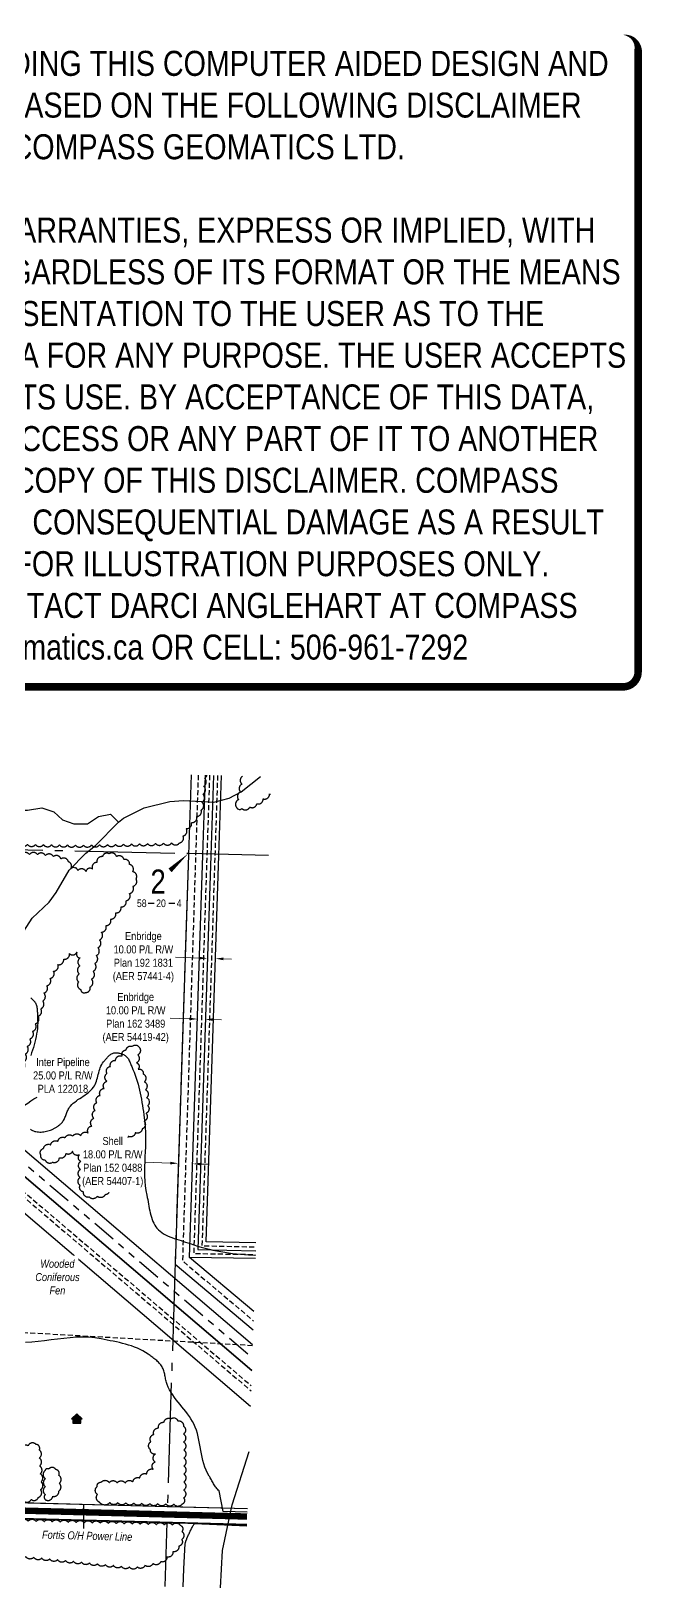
# Model space of a CAD drawing. Extents: x 376341 to 378315, y 5982587 to 5984532.
# Drawn here: x 377552 to 378315, y 5982587 to 5984532 of the extents above; entities that cross this region are included whole.
import ezdxf
from ezdxf.enums import TextEntityAlignment as Align

# ---------------------------------------------------------------- set-up
doc = ezdxf.new("R2010")
doc.units = 0
doc.header["$LTSCALE"] = 5
doc.header["$PDSIZE"] = 0.5
for name, pattern in [('0', [1, 1, 0]), ('BORDER2', [22.225, 6.35, -3.175, 6.35, -3.175, 0, -3.175]), ('foc-DRILLPATH', [14.75, 6, -1.75, 1.75, -1.75, 1.75, -1.75]), ('foc-QUARTERLINE', [33, 25, -3, 2, -3]), ('UG_PIPE', [1.875, 1.25, -0.625])]:
    doc.linetypes.add(name, pattern=pattern)
doc.layers.get('Defpoints').update_dxf_attribs({"color": 9})
for name, color, linetype in [('10', 1, 'Continuous'), ('9', 3, 'Continuous'), ('AS-PIPE-UG', 44, 'UG_PIPE'), ('AS-POWER', 104, 'foc-POWER'), ('AS-RESIDENCE', 14, 'Continuous'), ('AS-ROADS', 254, 'Continuous'), ('C-RW', 13, 'Continuous'), ('F-RW', 190, 'Continuous'), ('L-QSEC', 8, 'foc-QUARTERLINE'), ('L-SEC', 7, 'Continuous'), ('L-SECLBL', 7, 'Continuous'), ('P-PDRILLPATH', 12, 'foc-DRILLPATH'), ('T-BUSH', 110, '0'), ('T-WATER', 160, 'Continuous'), ('WETLAND', 143, 'Continuous'), ('WETLAND-T', 146, 'Continuous')]:
    doc.layers.add(name, color=color, linetype=linetype)
doc.layers.add('AS-COUNTY', color=7, linetype='BORDER2', lineweight=60, true_color=0xcc33ff)
doc.layers.add('C-RW-T', color=13, linetype='Continuous', lineweight=9)
doc.layers.add('F-RW-T', color=190, linetype='Continuous', lineweight=9)
doc.layers.add('DISCLAIMER', color=7, linetype='Continuous', plot=False)
doc.styles.add('100L', font='ARIALN.TTF', dxfattribs={"height": 11})
doc.styles.add('80', font='ARIALN.TTF', dxfattribs={"height": 10})
doc.styles.add('80CG', font='ARIALN.TTF', dxfattribs={"height": 10})
doc.styles.add('80L', font='ARIALN.TTF', dxfattribs={"height": 10})
doc.styles.add('foc-LtypeFont', font='ARIALN.TTF', dxfattribs={"height": 7.35})
doc.styles.add('SIMPLEX', font='ARIALN.TTF')
doc.linetypes.add('foc-POWER', pattern='A,6,-1,["P",foc-LtypeFont,S=0.2,R=0,X=-0.625,Y=-0.75],-1.24,4', length=12.24)
doc.linetypes.add('foc-TOPO-flowdirection-NOLINE', pattern='A,0,[">",foc-LtypeFont,S=0.3,R=0,X=0,Y=-0.945],-20,[">",foc-LtypeFont,S=0.3,R=0,X=0,Y=-0.945],0', length=20)
doc.dimstyles.new('Compass 5 000', dxfattribs={"dimscale": 5, "dimtxt": 9, "dimasz": 2, "dimexe": 0.2, "dimexo": 0.0625, "dimgap": 0.5, "dimtad": 0, "dimtih": 1, "dimtoh": 1, "dimzin": 0, "dimdsep": 46, "dimtxsty": '80CG', "dimcen": 0.1, "dimse1": 1, "dimse2": 1, "dimclrd": 256, "dimclrt": 256, "dimaunit": 1, "dimadec": 4, "dimazin": 0, "dimtfac": 0.06, "dimtofl": 0, "dimtmove": 0, "dimatfit": 1, "dimfxl": 0.2, "dimtolj": 1, "dimtzin": 0, "dimlwd": -1, "dimarcsym": 0})

# ---------------------------------------------------------------- blocks, each defined once
blk = doc.blocks.new('L-SECLBL')
at = {"layer": '9', "color": 7}
for p, q in [((-5.1, -27.8), (-12.3, -27.8)), ((20.7, -27.8), (13.5, -27.8))]:
    blk.add_line(p, q, dxfattribs=at)
at = {"layer": '10', "color": 2, "style": 'SIMPLEX'}
blk.add_attdef('SEC', text='', height=30, dxfattribs=at).set_placement((0, 0), align=Align.MIDDLE)
at = {"layer": '10', "color": 5, "style": '80L'}
blk.add_attdef('TWP', text='', height=9.5, dxfattribs=at).set_placement((-14.4, -27.4), align=Align.MIDDLE_RIGHT)
blk.add_attdef('RGE', text='', height=9.5, dxfattribs=at).set_placement((3.6, -27.4), align=Align.MIDDLE_CENTER)
blk.add_attdef('MER', text='', height=9.5, dxfattribs=at).set_placement((23.2, -27.4), align=Align.MIDDLE_LEFT)
blk = doc.blocks.new('*D369')
at = {"layer": 'Defpoints', "color": 0, "transparency": 16777216}
for p in [(377743.2, 5983338.2), (377761.2, 5983337.6), (377753.9, 5983117)]:
    blk.add_point(p, dxfattribs=at)
at = {"layer": 'F-RW-T', "transparency": 16777216}
for p, q in [((377725.9, 5983118), (377694, 5983119)), ((377763.9, 5983116.7), (377773.9, 5983116.4))]:
    blk.add_line(p, q, dxfattribs=at)
for points in [[(377726, 5983119.6), (377725.9, 5983116.3), (377735.9, 5983117.6)], [(377763.9, 5983118.4), (377763.8, 5983115), (377753.9, 5983117)]]:
    blk.add_solid(points, dxfattribs=at)
at = {"layer": 'F-RW-T', "transparency": 16777216, "insert": (377654, 5983119), "char_height": 10, "attachment_point": 5, "style": '80CG'}
blk.add_mtext('\\A1;Shell\\P18.00 P/L R/W\\PPlan 152 0488\\P(AER 54407-1)', dxfattribs=at)
blk = doc.blocks.new('*D370')
at = {"layer": 'Defpoints', "color": 0, "transparency": 16777216}
for p in [(377759.8, 5983297.1), (377769.8, 5983296.8), (377769.9, 5983297.5)]:
    blk.add_point(p, dxfattribs=at)
at = {"layer": 'F-RW-T', "transparency": 16777216}
for p, q in [((377749.9, 5983298.2), (377725.9, 5983299)), ((377779.9, 5983297.2), (377789.8, 5983296.9))]:
    blk.add_line(p, q, dxfattribs=at)
for points in [[(377749.9, 5983299.8), (377749.8, 5983296.5), (377759.9, 5983297.9)], [(377779.9, 5983298.9), (377779.8, 5983295.5), (377769.9, 5983297.5)]]:
    blk.add_solid(points, dxfattribs=at)
at = {"layer": 'F-RW-T', "transparency": 16777216, "insert": (377682.7, 5983299), "char_height": 10, "attachment_point": 5, "style": '80CG'}
blk.add_mtext('\\A1;Enbridge\\P10.00 P/L R/W\\PPlan 162 3489\\P(AER 54419-42)', dxfattribs=at)
blk = doc.blocks.new('*D371')
at = {"layer": 'Defpoints', "color": 0, "transparency": 16777216}
for p in [(377782.4, 5983373.4), (377765.6, 5983168.8), (377775.6, 5983168.4)]:
    blk.add_point(p, dxfattribs=at)
at = {"layer": 'F-RW-T', "transparency": 16777216}
for p, q in [((377762.4, 5983374.1), (377732.3, 5983375.1)), ((377792.4, 5983373.1), (377802.4, 5983372.8))]:
    blk.add_line(p, q, dxfattribs=at)
for points in [[(377762.4, 5983375.8), (377762.3, 5983372.4), (377772.4, 5983373.8)], [(377792.4, 5983374.8), (377792.3, 5983371.4), (377782.4, 5983373.4)]]:
    blk.add_solid(points, dxfattribs=at)
at = {"layer": 'F-RW-T', "transparency": 16777216, "insert": (377692.3, 5983375.1), "char_height": 10, "attachment_point": 5, "style": '80CG'}
blk.add_mtext('\\A1;Enbridge\\P10.00 P/L R/W\\PPlan 192 1831\\P(AER 57441-4)', dxfattribs=at)
blk = doc.blocks.new('res_occ')
for points in [[(0.1, 0.89), (-1.26, -0.37), (1.46, -0.37)], [(-0.9, -1.43), (1.1, -1.43), (1.1, -0.37), (-0.9, -0.37)]]:
    blk.add_hatch(color=14).paths.add_polyline_path(points)
at = {"color": 14}
for points in [[(0.1, 0.89), (-1.26, -0.37), (1.46, -0.37)], [(-0.9, -1.43), (1.1, -1.43), (1.1, -0.37), (-0.9, -0.37)]]:
    blk.add_lwpolyline(points, close=True, dxfattribs=at)
blk = doc.blocks.new('Disclaimer_Legal')
at = {"layer": 'DISCLAIMER', "color": 254, "flags": 128}
blk.add_lwpolyline([(-3612.9, -1104.6, 37.5, 37.5, 0), (4096.1, -1104.6, 37.5, 37.5, 0.414214), (4171.1, -1029.6, 37.5, 37.5, 0), (4171.1, 2078.7, 37.5, 0, 0.414214), (4096.1, 2153.7, 0, 0, 0), (-3612.9, 2153.7, 0, 0, 0.414214), (-3687.9, 2078.7, 0, 0, 0), (-3687.9, -1029.6, 0, 37.5, 0.414214)], format="xyseb", close=True, dxfattribs=at)
at = {"layer": 'DISCLAIMER', "color": 254, "insert": (241.6, 533.9), "char_height": 125, "width": 7717.568, "attachment_point": 5, "style": '80'}
blk.add_mtext('NOTICE TO THE CORPORATION, PERSON &/OR PERSONS REGARDING THIS COMPUTER AIDED DESIGN AND DRAFTING (CADD) FILES. ACCEPTANCE OF THE CADD DATA IS BASED ON THE FOLLOWING DISCLAIMER WHICH COVERS ALL CADD DATA RECIEVED FROM COMPASS GEOMATICS LTD.\\P{\\fArial Narrow|b1|i0|c0|p34;DISCLAIMER}\\PCOMPASS GEOMATICS LTD. MAKES NO REPRESENTATION OR WARRANTIES, EXPRESS OR IMPLIED, WITH RESPECT TO THE REUSE OF THE DATA PROVIDED HEREWITH, REGARDLESS OF ITS FORMAT OR THE MEANS OF ITS TRANSMISSION. THERE IS NO GUARANTEE OR REPRESENTATION TO THE USER AS TO THE ACCURACY, CURRENCY, SUITABILITY OR RELIABILITY OF THIS DATA FOR ANY PURPOSE. THE USER ACCEPTS THE DATA "AS IS", AND ASSUMES ALL RISKS ASSOCIATED WITH ITS USE. BY ACCEPTANCE OF THIS DATA, THE USER AGREES NOT TO TRANSMIT THIS DATA OR PROVIDE ACCESS OR ANY PART OF IT TO ANOTHER PARTY UNLESS THE USER SHALL INCLUDE WITH THE DATA A COPY OF THIS DISCLAIMER. COMPASS GEOMATICS LTD. ASSUMES NO RESPONSIBILITY FOR ACTUAL OR CONSEQUENTIAL DAMAGE AS A RESULT OF ANY USER\'S RELIANCE ON THIS DATA. THIS CADD FILE IS FOR ILLUSTRATION PURPOSES ONLY.\\PIF YOU REQUIRE MORE ACCURATE INFORMATION, PLEASE CONTACT DARCI ANGLEHART AT COMPASS GEOMATICS LTD. VIA EMAIL: darci.anglehart@compassgeomatics.ca OR CELL: 506-961-7292', dxfattribs=at)

msp = doc.modelspace()

# ---------------------------------------------------------------- linework, layer by layer
at = {"layer": 'AS-COUNTY', "const_width": 2, "flags": 128}
msp.add_lwpolyline([(376800.153, 5982693.197), (377821.528, 5982666.263)], dxfattribs=at)
at = {"layer": 'AS-PIPE-UG'}
msp.add_line((377828.761, 5982889.787), (377500.122, 5982908.326), dxfattribs=at)
at = {"layer": 'AS-PIPE-UG', "flags": 128}
for points in [[(377760.786, 5983602.768), (377757.554, 5983502.904), (377741.143, 5982995.779), (377829.77, 5982920.976)], [(377774.928, 5983602.461), (377755.172, 5983004.971), (377832.449, 5983003.751)], [(377784.952, 5983602.222), (377781.645, 5983502.278), (377765.493, 5983014.767), (377832.755, 5983013.204)], [(376825.061, 5983470.185), (376925.176, 5983467.739), (376945.311, 5983467.306), (377033.62, 5983465.4), (377331.753, 5983262.261), (377827.139, 5982839.669)], [(376824.9, 5983465.188), (376925.061, 5983462.741), (376945.203, 5983462.307), (377032.03, 5983460.433), (377328.714, 5983258.281), (377826.932, 5982833.274)]]:
    msp.add_lwpolyline(points, dxfattribs=at)
at = {"layer": 'AS-POWER', "flags": 128}
msp.add_lwpolyline([(377485.832, 5982702.064), (377515.317, 5982694.436), (377822.178, 5982686.37)], dxfattribs=at)
at = {"layer": 'AS-ROADS', "const_width": 8, "flags": 128}
msp.add_lwpolyline([(376800.476, 5982703.253), (376900.504, 5982700.664), (377721.826, 5982678.948), (377821.853, 5982676.318)], dxfattribs=at)
at = {"layer": 'C-RW', "flags": 128}
msp.add_lwpolyline([(377828.795, 5982890.834), (377356.066, 5983294.097), (377046.342, 5983505.134), (376946.431, 5983507.291), (376945.634, 5983482.302), (377038.391, 5983480.3), (377340.87, 5983274.199), (377827.76, 5982858.856)], dxfattribs=at)
at = {"layer": 'F-RW', "flags": 128}
for points in [[(377751.791, 5983603.059), (377748.556, 5983503.107), (377732.007, 5982991.713), (377829.399, 5982909.512)], [(377830.14, 5982932.411), (377750.007, 5983000.052), (377766.626, 5983502.681), (377769.931, 5983602.626)], [(377832.287, 5982998.753), (377750.007, 5983000.052), (377766.626, 5983502.681), (377769.931, 5983602.626)], [(377779.955, 5983602.388), (377776.648, 5983502.444), (377760.329, 5983009.886), (377832.593, 5983008.206)], [(377779.955, 5983602.388), (377776.648, 5983502.444), (377760.329, 5983009.886), (377832.593, 5983008.206)], [(377832.922, 5983018.376), (377770.661, 5983019.72), (377786.647, 5983502.208), (377789.99, 5983602.148)], [(377827.76, 5982858.856), (377340.87, 5983274.199), (377038.391, 5983480.3), (376945.634, 5983482.302), (376944.517, 5983447.318), (376944.874, 5983447.311), (377027.252, 5983445.533), (377209.297, 5983321.38), (377239.279, 5983300.984), (377319.606, 5983246.334), (377707.68, 5982915.29), (377826.311, 5982814.088)]]:
    msp.add_lwpolyline(points, dxfattribs=at)
at = {"layer": 'L-QSEC'}
for p, q in [((377751.791, 5983603.059), (377748.559, 5983503.195)), ((376946.91, 5983522.284), (377748.617, 5983504.979)), ((377748.559, 5983503.195), (377722.211, 5982688.998)), ((377748.617, 5983504.979), (377848.597, 5983502.821)), ((377721.56, 5982668.891), (377718.977, 5982589.043))]:
    msp.add_line(p, q, dxfattribs=at)
at = {"layer": 'L-SEC'}
for p, q in [((376920.838, 5982710.187), (377722.092, 5982689.001)), ((376920.353, 5982690.076), (377721.56, 5982668.891)), ((377722.089, 5982689.001), (377822.178, 5982686.37)), ((377721.56, 5982668.891), (377821.528, 5982666.263))]:
    msp.add_line(p, q, dxfattribs=at)
at = {"layer": 'L-SECLBL', "flags": 128}
msp.add_lwpolyline([(377748.617, 5983504.979, 0, 6, 0), (377725.585, 5983483.633, 3, 3, 0)], format="xyseb", dxfattribs=at)
at = {"layer": 'P-PDRILLPATH', "flags": 128}
msp.add_lwpolyline([(376825.95, 5983497.922), (376915.95, 5983495.756, -0.00195747), (376916.048, 5983495.753), (376945.968, 5983494.798), (377038.661, 5983492.797, -0.14513953), (377045.429, 5983490.63), (377347.909, 5983284.529, -0.02704407), (377348.983, 5983283.709), (377738.508, 5982951.423), (377828.278, 5982874.845)], format="xyb", dxfattribs=at)
at = {"layer": 'T-BUSH', "flags": 128}
for points in [[(377263.526, 5983614.693, 0.28657817), (377265.932, 5983608.691, 0.52056705), (377265.728, 5983598.693, 0.52056705), (377265.524, 5983588.695, 0.52056705), (377265.319, 5983578.697, 0.52056705), (377265.115, 5983568.7, 0.52056705), (377264.911, 5983558.702, 0.52056705), (377264.707, 5983548.704, 0.52056705), (377264.503, 5983538.706, 0.52056705), (377269.254, 5983532.288, 0.52056705), (377278.81, 5983529.341, 0.52056705), (377288.366, 5983526.395, 0.52056705), (377297.922, 5983523.448, 0.52056705), (377307.586, 5983521.165, 0.52056705), (377317.583, 5983520.936, 0.52056705), (377327.58, 5983520.706, 0.52056705), (377337.578, 5983520.477, 0.52056705), (377347.575, 5983520.247, 0.52056705), (377357.573, 5983520.018, 0.52056705), (377367.57, 5983519.789, 0.52056705), (377377.567, 5983519.559, 0.52056705), (377387.565, 5983519.33, 0.52056705), (377397.562, 5983519.1, 0.52056705), (377407.559, 5983518.871, 0.52056705), (377417.557, 5983518.642, 0.52056705), (377427.554, 5983518.412, 0.52056705), (377437.551, 5983518.183, 0.52056705), (377447.549, 5983517.953, 0.52056705), (377457.546, 5983517.724, 0.52056705), (377467.544, 5983517.495, 0.52056705), (377477.541, 5983517.283, 0.52056705), (377487.54, 5983517.126, 0.52056705), (377497.539, 5983516.969, 0.52056705), (377507.538, 5983516.813, 0.52056705), (377517.536, 5983516.656, 0.52056705), (377527.535, 5983516.499, 0.52056705), (377537.534, 5983516.342, 0.52056705), (377547.533, 5983516.185, 0.52056705), (377557.531, 5983516.028, 0.52056705), (377567.53, 5983515.872, 0.52056705), (377577.529, 5983515.715, 0.52056705), (377587.528, 5983515.558, 0.52056705), (377597.527, 5983515.401, 0.52056705), (377607.525, 5983515.244, 0.52056705), (377617.524, 5983515.201, 0.52056705), (377627.521, 5983515.446, 0.52056705), (377637.518, 5983515.691, 0.52056705), (377647.515, 5983515.937, 0.52056705), (377657.512, 5983516.182, 0.52056705), (377667.509, 5983516.428, 0.52056705), (377677.506, 5983516.673, 0.52056705), (377687.503, 5983516.918, 0.52056705), (377697.499, 5983517.164, 0.52056705), (377707.496, 5983517.409, 0.52056705), (377717.493, 5983517.655, 0.52056705), (377727.49, 5983517.9, 0.52056705), (377737.487, 5983518.145, 0.52056705), (377741.868, 5983526.669, 0.52056705), (377745.89, 5983535.806, 0.52056705), (377752.412, 5983543.386, 0.52056705), (377758.935, 5983550.966, 0.52056705), (377764.473, 5983558.973, 0.52056705), (377765.553, 5983568.914, 0.52056705), (377766.632, 5983578.856, 0.52056705), (377767.712, 5983588.798, 0.52056705), (377768.791, 5983598.739, 0.20763901), (377771.766, 5983602.583)], [(377816.095, 5983601.526, 0.00931641), (377816.267, 5983601.378, 0.52056705), (377815.426, 5983591.413, 0.52056705), (377813.681, 5983581.6, 0.52056705), (377811.218, 5983571.908, 0.52056705), (377808.755, 5983562.216, 0.52056705), (377815.383, 5983560.993, 0.52056705), (377825.225, 5983562.763, 0.52056705), (377834.03, 5983566.862, 0.52056705), (377841.933, 5983572.99, 0.52056705), (377849.835, 5983579.117, 0.05172817), (377851.059, 5983578.824)], [(377463.39, 5983321.04, 0.30485545), (377468.082, 5983325.825, 0.52056705), (377477.989, 5983327.184, 0.52056705), (377487.678, 5983327.897, 0.52056705), (377494.751, 5983320.828, 0.52056705), (377501.825, 5983313.759, 0.52056705), (377506.228, 5983304.94, 0.52056705), (377505.48, 5983295.273, 0.52056705), (377500.584, 5983286.908, 0.52056705), (377493.746, 5983279.712, 0.52056705), (377486.319, 5983274.842, 0.52056705), (377490.853, 5983266.351, 0.52056705), (377488.612, 5983257.396, 0.52056705), (377484.846, 5983248.132, 0.52056705), (377479.239, 5983240.14, 0.52056705), (377471.905, 5983233.342, 0.52056705), (377464.574, 5983226.542, 0.52056705), (377457.072, 5983214.621, 0.52056705), (377465.163, 5983208.745, 0.52056705), (377473.255, 5983202.869, 0.52056705), (377481.545, 5983201.23, 0.52056705), (377490.626, 5983204.283, 0.52056705), (377500.289, 5983202.492, 0.52056705), (377509.054, 5983197.677, 0.52056705), (377514.349, 5983189.997, 0.52056705), (377517.651, 5983181.14, 0.52056705), (377525.39, 5983187.119, 0.52056705), (377529.029, 5983196.434, 0.52056705), (377532.668, 5983205.748, 0.52056705), (377536.306, 5983215.063, 0.52056705), (377538.795, 5983224.714, 0.52056705), (377540.754, 5983234.52, 0.52056705), (377542.714, 5983244.326, 0.52056705), (377544.674, 5983254.132, 0.52056705), (377547.088, 5983263.812, 0.52056705), (377550.495, 5983273.213, 0.52056705), (377553.903, 5983282.614, 0.52056705), (377557.311, 5983292.016, 0.52056705), (377560.719, 5983301.417, 0.52056705), (377564.127, 5983310.819, 0.52056705), (377566.593, 5983320.449, 0.52056705), (377567.887, 5983330.365, 0.52056705), (377571.612, 5983339.574, 0.52056705), (377575.836, 5983348.639, 0.52056705), (377580.06, 5983357.703, 0.52056705), (377585.516, 5983365.884, 0.52056705), (377592.744, 5983372.794, 0.52056705), (377599.972, 5983379.704, 0.52056705), (377609.152, 5983381.427, 0.52056705), (377613.17, 5983374.144, 0.52056705), (377612.927, 5983364.206, 0.52056705), (377612.108, 5983354.239, 0.52056705), (377611.288, 5983344.273, 0.52056705), (377613.92, 5983334.947, 0.52056705), (377620.193, 5983331.045, 0.52056705), (377625.633, 5983338.009, 0.52056705), (377627.595, 5983347.815, 0.52056705), (377629.557, 5983357.621, 0.52056705), (377631.566, 5983367.417, 0.52056705), (377633.579, 5983377.212, 0.52056705), (377635.591, 5983387.008, 0.52056705), (377637.604, 5983396.803, 0.52056705), (377639.84, 5983406.501, 0.52056705), (377645.638, 5983414.648, 0.52056705), (377651.437, 5983422.796, 0.52056705), (377657.672, 5983430.593, 0.52056705), (377664.341, 5983438.045, 0.52056705), (377670.745, 5983445.672, 0.52056705), (377674.972, 5983454.734, 0.52056705), (377679.199, 5983463.797, 0.52056705), (377683.214, 5983472.861, 0.52056705), (377679.082, 5983481.967, 0.52056705), (377674.95, 5983491.073, 0.52056705), (377668.121, 5983497.301, 0.52056705), (377658.765, 5983500.832, 0.52056705), (377649.409, 5983504.362, 0.52056705), (377641.19, 5983500.732, 0.52056705), (377634.234, 5983493.692, 0.52056705), (377628.585, 5983485.441, 0.52056705), (377620.566, 5983482.424, 0.52056705), (377610.639, 5983483.623, 0.52056705), (377601.685, 5983485.797, 0.52056705), (377598.655, 5983494.328, 0.52056705), (377589.39, 5983498.09, 0.52056705), (377579.872, 5983500.888, 0.52056705), (377569.952, 5983502.153, 0.52056705), (377560.033, 5983503.419, 0.52056705), (377550.045, 5983503.443, 0.52056705), (377540.047, 5983503.266, 0.52056705), (377530.048, 5983503.09, 0.52056705), (377520.05, 5983502.914, 0.52056705), (377510.111, 5983502.166, 0.52056705), (377501.632, 5983498.654, 0.52056705), (377497.728, 5983489.47, 0.52056705), (377492.621, 5983480.873, 0.52056705), (377486.82, 5983472.955, 0.52056705), (377478.328, 5983467.674, 0.52056705), (377470.581, 5983471.779, 0.52056705), (377464.978, 5983479.648, 0.52056705), (377461.733, 5983489.106, 0.52056705), (377458.304, 5983498.498, 0.52056705), (377451.823, 5983504.147, 0.52056705), (377441.898, 5983505.368, 0.52056705), (377433.022, 5983501.931, 0.52056705), (377424.734, 5983496.402, 0.52056705), (377418.615, 5983488.493, 0.52056705), (377412.495, 5983480.584, 0.52056705), (377405.812, 5983474.058, 0.52056705), (377395.909, 5983475.443, 0.52056705), (377386.005, 5983476.829, 0.52056705), (377376.78, 5983472.981, 0.52056705), (377370.413, 5983466.167, 0.52056705), (377366.253, 5983457.073, 0.52056705), (377356.915, 5983454.381, 0.52056705), (377347.153, 5983452.213, 0.52056705), (377337.163, 5983452.125, 0.52056705), (377327.634, 5983454.612, 0.52056705), (377319.765, 5983453.536, 0.52056705), (377314.481, 5983445.239, 0.52056705), (377316.83, 5983435.519)], [(377649.333, 5983081.222, -0.25927484), (377644.47, 5983078.354, -0.52056705), (377634.627, 5983076.588, -0.52056705), (377624.924, 5983075.328, -0.52056705), (377617.376, 5983081.888, -0.52056705), (377613.33, 5983090.044, -0.52056705), (377613.33, 5983100.044, -0.52056705), (377613.579, 5983110.037, -0.52056705), (377614.079, 5983120.025, -0.52056705), (377612.628, 5983128.29, -0.52056705), (377603.724, 5983132.843, -0.52056705), (377595.268, 5983129.908, -0.52056705), (377586.975, 5983124.321, -0.52056705), (377578.715, 5983118.684, -0.52056705), (377570.08, 5983121.525, -0.52056705), (377564.325, 5983127.98, -0.52056705), (377567.626, 5983136.283, -0.52056705), (377576.588, 5983140.721, -0.52056705), (377585.549, 5983145.158, -0.52056705), (377594.511, 5983149.595, -0.52056705), (377604.103, 5983151.629, -0.52056705), (377614.089, 5983152.168, -0.52056705), (377623.332, 5983155.606, -0.52056705), (377627.786, 5983164.295, -0.52056705), (377630.449, 5983173.928, -0.52056705), (377631.877, 5983183.82, -0.52056705), (377634.11, 5983193.471, -0.52056705), (377638.247, 5983202.576, -0.52056705), (377643.162, 5983211.268, -0.52056705), (377646.761, 5983220.111, -0.52056705), (377646.838, 5983229.933, -0.52056705), (377651.093, 5983238.729, -0.52056705), (377657.543, 5983246.23, -0.52056705), (377665.898, 5983251.716, -0.52056705), (377670.809, 5983259.357, -0.52056705), (377678.495, 5983263.625, -0.52056705), (377686.653, 5983263.03, -0.52056705), (377685.218, 5983253.134, -0.52056705), (377683.784, 5983243.237, -0.52056705), (377685.83, 5983235.387, -0.52056705), (377692.138, 5983229.4, -0.52056705), (377693.553, 5983219.501, -0.52056705), (377694.968, 5983209.601, -0.52056705), (377696.383, 5983199.702, -0.52056705), (377697.798, 5983189.803, -0.52056705), (377695.615, 5983180.08, -0.52056705), (377693.239, 5983170.366, -0.52056705), (377690.863, 5983160.652, -0.52056705), (377682.243, 5983155.865, -0.52056705), (377673.349, 5983151.294, -0.05258057), (377673.029, 5983150.085, -0.05258057)], [(377341.627, 5982599.015, -0.48332357), (377342.591, 5982608.532, -0.52056705), (377343.005, 5982618.524, -0.52056705), (377343.42, 5982628.515, -0.52056705), (377343.834, 5982638.506, -0.52056705), (377344.249, 5982648.498, -0.52056705), (377339.46, 5982653.393, -0.52056705), (377329.462, 5982653.184, -0.52056705), (377325.182, 5982658.422, -0.52056705), (377325.877, 5982668.398, -0.52056705), (377328.47, 5982676.284, -0.52056705), (377338.466, 5982676.02, -0.52056705), (377348.463, 5982675.755, -0.52056705), (377358.459, 5982675.491, -0.52056705), (377368.456, 5982675.227, -0.52056705), (377378.452, 5982674.962, -0.52056705), (377388.449, 5982674.698, -0.52056705), (377398.445, 5982674.434, -0.52056705), (377408.442, 5982674.169, -0.52056705), (377418.438, 5982673.905, -0.52056705), (377428.435, 5982673.641, -0.52056705), (377438.431, 5982673.376, -0.52056705), (377448.428, 5982673.112, -0.52056705), (377458.424, 5982672.848, -0.52056705), (377468.421, 5982672.583, -0.52056705), (377478.417, 5982672.319, -0.52056705), (377488.414, 5982672.055, -0.52056705), (377498.41, 5982671.79, -0.52056705), (377508.407, 5982671.526, -0.52056705), (377518.403, 5982671.262, -0.52056705), (377528.4, 5982670.998, -0.52056705), (377538.396, 5982670.733, -0.52056705), (377548.393, 5982670.469, -0.52056705), (377558.39, 5982670.205, -0.52056705), (377568.386, 5982669.94, -0.52056705), (377578.383, 5982669.676, -0.52056705), (377588.379, 5982669.412, -0.52056705), (377598.376, 5982669.147, -0.52056705), (377608.372, 5982668.883, -0.52056705), (377618.369, 5982668.619, -0.52056705), (377628.365, 5982668.354, -0.52056705), (377638.362, 5982668.09, -0.52056705), (377648.358, 5982667.826, -0.52056705), (377658.355, 5982667.561, -0.52056705), (377668.351, 5982667.297, -0.52056705), (377678.348, 5982667.033, -0.52056705), (377688.344, 5982666.768, -0.52056705), (377698.341, 5982666.504, -0.52056705), (377708.337, 5982666.24, -0.52056705), (377718.334, 5982665.975, -0.52056705), (377728.33, 5982665.711, -0.52056705), (377738.327, 5982665.447, -0.52056705), (377740.399, 5982657.612, -0.52056705), (377740.206, 5982647.614, -0.52056705), (377736.581, 5982639.175, -0.52056705), (377729.179, 5982632.452, -0.52056705), (377721.776, 5982625.728, -0.52056705), (377713.954, 5982619.81, -0.52056705), (377704.203, 5982617.595, -0.52056705), (377694.451, 5982615.38, -0.52056705), (377684.699, 5982613.166, -0.52056705), (377674.812, 5982613.186, -0.52056705), (377664.865, 5982614.208, -0.52056705), (377654.917, 5982615.23, -0.52056705), (377644.969, 5982616.252, -0.52056705), (377635.022, 5982617.275, -0.52056705), (377625.074, 5982618.297, -0.52056705), (377615.127, 5982619.319, -0.52056705), (377605.179, 5982620.341, -0.52056705), (377595.231, 5982621.363, -0.52056705), (377585.284, 5982622.385, -0.52056705), (377575.336, 5982623.407, -0.52056705), (377565.387, 5982624.415, -0.52056705), (377555.435, 5982625.39, -0.52056705), (377545.482, 5982626.365, -0.52056705), (377535.53, 5982627.34, -0.52056705), (377525.578, 5982628.315, -0.52056705), (377515.625, 5982629.29, -0.52056705), (377505.632, 5982629.575, -0.52056705), (377495.634, 5982629.771, -0.52056705), (377486.346, 5982628.459, -0.52056705), (377480.13, 5982620.626, -0.52056705), (377475.709, 5982612.323, -0.52056705), (377477.29, 5982602.448, -0.2628873), (377482.228, 5982595.299, -0.2628873)]]:
    msp.add_lwpolyline(points, format="xyb", dxfattribs=at)
for points in [[(377637.538, 5982694.224, -0.52056705), (377634.95, 5982703.884, -0.52056705), (377634.639, 5982713.683, -0.52056705), (377639.613, 5982719.231, -0.52056705), (377649.598, 5982718.692, -0.52056705), (377659.595, 5982718.441, -0.52056705), (377669.592, 5982718.212, -0.52056705), (377679.195, 5982719.535, -0.52056705), (377687.865, 5982724.518, -0.52056705), (377696.535, 5982729.5, -0.52056705), (377704.565, 5982735.454, -0.52056705), (377706.879, 5982744.455, -0.52056705), (377707.319, 5982754.446, -0.52056705), (377701.137, 5982759.81, -0.52056705), (377701.642, 5982769.765, -0.52056705), (377705.339, 5982778.89, -0.52056705), (377711.136, 5982787.038, -0.52056705), (377717.975, 5982793.979, -0.52056705), (377726.881, 5982798.528, -0.52056705), (377735.28, 5982795.758, -0.52056705), (377742.318, 5982789.413, -0.52056705), (377742.466, 5982779.414, -0.52056705), (377742.615, 5982769.415, -0.52056705), (377742.763, 5982759.416, -0.52056705), (377742.911, 5982749.417, -0.52056705), (377742.886, 5982739.418, -0.52056705), (377742.819, 5982729.418, -0.52056705), (377742.752, 5982719.418, -0.52056705), (377742.686, 5982709.418, -0.52056705), (377742.599, 5982699.419, -0.52056705), (377740.307, 5982691.523, -0.52056705), (377730.311, 5982691.786, -0.52056705), (377720.314, 5982692.049, -0.52056705), (377710.317, 5982692.311, -0.52056705), (377700.321, 5982692.574, -0.52056705), (377690.324, 5982692.837, -0.52056705), (377680.328, 5982693.1, -0.52056705), (377670.331, 5982693.362, -0.52056705), (377660.335, 5982693.625, -0.52056705), (377650.338, 5982693.888, -0.52056705)], [(377533.033, 5982744.621, 0.52056705), (377523.303, 5982742.314, 0.52056705), (377514.042, 5982739.489, 0.52056705), (377510.809, 5982730.026, 0.52056705), (377510.345, 5982720.209, 0.52056705), (377511.094, 5982710.237, 0.52056705), (377513.153, 5982701.371, 0.52056705), (377522.855, 5982698.947, 0.52056705), (377532.557, 5982696.523, 0.52056705), (377542.358, 5982696.142, 0.52056705), (377552.249, 5982697.612, 0.52056705), (377561.111, 5982700.269, 0.52056705), (377563.967, 5982709.852, 0.52056705), (377564.575, 5982719.653, 0.52056705), (377563.606, 5982729.606, 0.52056705), (377562.638, 5982739.559, 0.52056705), (377562.3, 5982749.529, 0.52056705), (377562.442, 5982759.484, 0.52056705), (377558.098, 5982766.536, 0.52056705), (377548.257, 5982764.763, 0.52056705), (377539.304, 5982760.315, 0.52056705), (377537.701, 5982750.578, 0.52056705)], [(377570.239, 5982697.134, 0.52056705), (377579.185, 5982701.604, 0.52056705), (377586.643, 5982708.199, 0.52056705), (377587.211, 5982717.785, 0.52056705), (377586.757, 5982727.773, 0.52056705), (377583.014, 5982734.967, 0.52056705), (377573.988, 5982735.633, 0.52056705), (377569.359, 5982733.615, 0.52056705), (377569.946, 5982723.633, 0.52056705), (377569.849, 5982713.637, 0.52056705), (377569.711, 5982703.643, 0.52056705)]]:
    msp.add_lwpolyline(points, format="xyb", close=True, dxfattribs=at)
at = {"layer": 'T-WATER', "linetype": 'foc-TOPO-flowdirection-NOLINE', "flags": 128}
for points in [[(377080.125, 5983619.063), (377080.967, 5983618.839), (377096.951, 5983611.847), (377109.939, 5983602.855), (377138.911, 5983589.87), (377154.895, 5983588.87), (377188.862, 5983594.865), (377205.846, 5983590.87), (377220.831, 5983582.877), (377268.785, 5983566.893), (377310.744, 5983542.917), (377326.729, 5983540.921), (377331.724, 5983541.919), (377344.711, 5983548.912), (377356.7, 5983557.903), (377371.685, 5983558.902), (377388.669, 5983554.907), (377404.653, 5983546.915), (377417.641, 5983536.926), (377430.628, 5983529.933), (377447.612, 5983526.935), (377471.588, 5983528.933), (377481.579, 5983539.924), (377486.574, 5983555.907), (377498.562, 5983567.896), (377513.548, 5983564.898), (377530.531, 5983558.905), (377547.515, 5983558.905), (377565.497, 5983561.902), (377580.483, 5983556.908), (377591.472, 5983546.917), (377605.459, 5983541.923), (377622.442, 5983541.923), (377636.428, 5983550.915), (377651.414, 5983553.912), (377661.404, 5983543.921)], [(377661.404, 5983543.921), (377667.398, 5983548.916), (377693.373, 5983561.904), (377725.342, 5983569.897), (377742.326, 5983570.897), (377780.289, 5983568.899), (377799.27, 5983573.895), (377814.256, 5983581.887), (377838.642, 5983600.989)], [(376905.142, 5982930.514), (376946.102, 5982941.504), (376959.089, 5982950.495), (376982.067, 5982971.476), (377033.017, 5983000.447), (377075.975, 5983020.428), (377090.961, 5983024.424), (377106.945, 5983025.423), (377146.907, 5983023.426), (377247.809, 5983027.424), (377298.759, 5983036.415), (377344.714, 5983060.393), (377356.703, 5983069.384), (377373.686, 5983093.361), (377391.668, 5983139.315), (377395.664, 5983155.3), (377410.897, 5983168.459), (377414.458, 5983171.459), (377441.883, 5983188.03), (377470.591, 5983212.246), (377501.561, 5983246.213), (377516.546, 5983273.187), (377528.535, 5983305.155), (377531.532, 5983321.139), (377532.531, 5983339.122), (377529.533, 5983359.102), (377529.533, 5983377.084), (377535.527, 5983396.065), (377553.51, 5983424.039), (377574.489, 5983444.019), (377583.48, 5983456.008), (377599.465, 5983483.979), (377620.444, 5983504.96), (377632.433, 5983514.95), (377661.404, 5983543.921)], [(377788.542, 5982587.204), (377791.284, 5982633.821), (377803.272, 5982690.764), (377824.488, 5982757.728)]]:
    msp.add_lwpolyline(points, dxfattribs=at)
at = {"layer": 'T-WATER', "flags": 128}
for points in [[(377661.404, 5983543.921), (377667.398, 5983548.916), (377693.373, 5983561.904), (377725.342, 5983569.897), (377742.326, 5983570.897), (377780.289, 5983568.899), (377799.27, 5983573.895), (377814.256, 5983581.887), (377838.642, 5983600.989)], [(377547.515, 5983558.905), (377565.497, 5983561.902), (377580.483, 5983556.908), (377591.472, 5983546.917), (377605.459, 5983541.923), (377622.442, 5983541.923), (377636.428, 5983550.915), (377651.414, 5983553.912), (377661.404, 5983543.921)], [(377535.527, 5983396.065), (377553.51, 5983424.039), (377574.489, 5983444.019), (377583.48, 5983456.008), (377599.465, 5983483.979), (377620.444, 5983504.96), (377632.433, 5983514.95), (377661.404, 5983543.921)], [(377788.542, 5982587.204), (377791.284, 5982633.821), (377803.272, 5982690.764), (377824.488, 5982757.728)]]:
    msp.add_lwpolyline(points, dxfattribs=at)
at = {"layer": 'WETLAND'}
for points in [[(377551.868, 5983324.393), (377552.304, 5983324.037), (377552.736, 5983323.667), (377553.164, 5983323.285), (377553.587, 5983322.891), (377554.003, 5983322.487), (377554.41, 5983322.074), (377554.807, 5983321.652), (377555.194, 5983321.224), (377555.567, 5983320.79), (377555.927, 5983320.351), (377556.272, 5983319.908), (377556.6, 5983319.463), (377556.909, 5983319.017), (377557.507, 5983318.029), (377558.016, 5983316.988), (377558.443, 5983315.9), (377558.795, 5983314.771), (377559.081, 5983313.605), (377559.309, 5983312.41), (377559.486, 5983311.189), (377559.62, 5983309.948), (377559.72, 5983308.693), (377559.791, 5983307.429), (377559.844, 5983306.162), (377559.884, 5983304.897), (377559.921, 5983303.64), (377559.961, 5983302.395), (377560.013, 5983301.169), (377560.085, 5983299.967), (377560.248, 5983296.564), (377560.263, 5983293.14), (377560.139, 5983289.702), (377559.881, 5983286.253), (377559.497, 5983282.8), (377558.994, 5983279.347), (377558.379, 5983275.899), (377557.659, 5983272.463), (377556.841, 5983269.043), (377555.933, 5983265.644), (377554.941, 5983262.271), (377553.872, 5983258.931), (377552.734, 5983255.628), (377551.533, 5983252.366)], [(377551.385, 5983160.157), (377552.155, 5983159.61), (377552.939, 5983159.115), (377553.736, 5983158.679), (377555.083, 5983158.082), (377556.515, 5983157.601), (377558.019, 5983157.232), (377559.585, 5983156.97), (377561.202, 5983156.81), (377562.859, 5983156.745), (377564.543, 5983156.772), (377566.245, 5983156.885), (377567.953, 5983157.079), (377569.656, 5983157.348), (377571.342, 5983157.688), (377573.001, 5983158.093), (377574.621, 5983158.559), (377576.191, 5983159.08), (377577.699, 5983159.651), (377579.136, 5983160.266), (377579.886, 5983160.62), (377580.636, 5983160.999), (377581.384, 5983161.401), (377582.129, 5983161.824), (377582.87, 5983162.269), (377583.604, 5983162.734), (377584.33, 5983163.217), (377585.046, 5983163.717), (377585.752, 5983164.233), (377586.445, 5983164.765), (377587.124, 5983165.31), (377587.786, 5983165.868), (377588.432, 5983166.438), (377589.059, 5983167.018), (377589.664, 5983167.607), (377590.248, 5983168.204), (377591.096, 5983169.178), (377591.862, 5983170.222), (377592.555, 5983171.326), (377593.187, 5983172.482), (377593.768, 5983173.682), (377594.308, 5983174.917), (377594.818, 5983176.177), (377595.309, 5983177.454), (377595.79, 5983178.741), (377596.272, 5983180.027), (377596.766, 5983181.304), (377597.281, 5983182.564), (377597.829, 5983183.797), (377598.421, 5983184.996), (377599.065, 5983186.151), (377599.773, 5983187.254), (377601.242, 5983189.171), (377602.879, 5983190.96), (377604.659, 5983192.638), (377606.559, 5983194.224), (377608.555, 5983195.735), (377610.623, 5983197.19), (377612.738, 5983198.607), (377614.876, 5983200.004), (377617.014, 5983201.4), (377619.127, 5983202.812), (377621.191, 5983204.26), (377623.182, 5983205.76), (377625.076, 5983207.331), (377626.849, 5983208.992), (377628.477, 5983210.76), (377629.935, 5983212.654), (377631.041, 5983214.413), (377632.002, 5983216.275), (377632.841, 5983218.225), (377633.58, 5983220.246), (377634.241, 5983222.324), (377634.846, 5983224.442), (377635.417, 5983226.585), (377635.976, 5983228.737), (377636.544, 5983230.883), (377637.144, 5983233.006), (377637.797, 5983235.092), (377638.526, 5983237.124), (377639.352, 5983239.087), (377640.298, 5983240.965), (377641.385, 5983242.743), (377642.635, 5983244.404), (377643.305, 5983245.21), (377643.992, 5983246.045), (377644.696, 5983246.9), (377645.417, 5983247.765), (377646.154, 5983248.63), (377646.909, 5983249.487), (377647.68, 5983250.326), (377648.467, 5983251.137), (377649.27, 5983251.912), (377650.09, 5983252.641), (377650.925, 5983253.313), (377651.776, 5983253.922), (377652.643, 5983254.455), (377653.525, 5983254.905), (377654.423, 5983255.262), (377655.335, 5983255.516), (377656.156, 5983255.66), (377657.018, 5983255.745), (377657.914, 5983255.775), (377658.838, 5983255.752), (377659.783, 5983255.679), (377660.742, 5983255.558), (377661.708, 5983255.393), (377662.675, 5983255.185), (377663.635, 5983254.939), (377664.583, 5983254.656), (377665.512, 5983254.339), (377666.413, 5983253.991), (377667.282, 5983253.614), (377668.111, 5983253.212), (377668.894, 5983252.787), (377669.623, 5983252.341), (377670.535, 5983251.668), (377671.375, 5983250.89), (377672.148, 5983250.018), (377672.862, 5983249.062), (377673.522, 5983248.034), (377674.135, 5983246.943), (377674.708, 5983245.8), (377675.248, 5983244.614), (377675.76, 5983243.398), (377676.253, 5983242.16), (377676.731, 5983240.912), (377677.203, 5983239.664), (377677.673, 5983238.426), (377678.15, 5983237.209), (377678.639, 5983236.023), (377679.148, 5983234.879), (377680.699, 5983231.356), (377682.115, 5983227.775), (377683.407, 5983224.139), (377684.583, 5983220.456), (377685.656, 5983216.73), (377686.634, 5983212.967), (377687.528, 5983209.174), (377688.347, 5983205.354), (377689.102, 5983201.515), (377689.803, 5983197.662), (377690.46, 5983193.799), (377691.083, 5983189.934), (377691.682, 5983186.071), (377692.267, 5983182.216), (377692.848, 5983178.375), (377693.436, 5983174.554), (377694.212, 5983168.576), (377694.711, 5983162.558), (377694.977, 5983156.506), (377695.052, 5983150.426), (377694.978, 5983144.325), (377694.799, 5983138.21), (377694.557, 5983132.087), (377694.295, 5983125.963), (377694.056, 5983119.845), (377693.882, 5983113.738), (377693.817, 5983107.65), (377693.903, 5983101.586), (377694.182, 5983095.555), (377694.699, 5983089.561), (377695.494, 5983083.613), (377696.612, 5983077.716), (377697.167, 5983075.063), (377697.69, 5983072.346), (377698.194, 5983069.582), (377698.693, 5983066.786), (377699.2, 5983063.973), (377699.73, 5983061.16), (377700.296, 5983058.361), (377700.913, 5983055.594), (377701.594, 5983052.873), (377702.352, 5983050.213), (377703.202, 5983047.632), (377704.158, 5983045.144), (377705.233, 5983042.765), (377706.441, 5983040.511), (377707.797, 5983038.398), (377709.313, 5983036.44), (377711.102, 5983034.548), (377713.085, 5983032.807), (377715.244, 5983031.207), (377717.56, 5983029.733), (377720.013, 5983028.373), (377722.584, 5983027.116), (377725.254, 5983025.948), (377728.004, 5983024.857), (377730.815, 5983023.83), (377733.668, 5983022.855), (377736.543, 5983021.919), (377739.422, 5983021.01), (377742.285, 5983020.115), (377745.113, 5983019.222), (377747.887, 5983018.318), (377750.588, 5983017.39), (377755.238, 5983015.797), (377759.938, 5983014.298), (377764.683, 5983012.895), (377769.468, 5983011.586), (377774.289, 5983010.371), (377779.141, 5983009.25), (377784.019, 5983008.223), (377788.92, 5983007.288), (377793.838, 5983006.445), (377798.769, 5983005.695), (377803.709, 5983005.036), (377808.653, 5983004.468), (377813.596, 5983003.992), (377818.533, 5983003.605), (377823.462, 5983003.309), (377828.376, 5983003.102), (377831.556, 5983002.967), (377832.422, 5983002.918)], [(377822.028, 5982681.728), (377791.866, 5982682.426), (377786.835, 5982708.588), (377785.874, 5982709.477), (377784.951, 5982710.432), (377784.064, 5982711.446), (377783.21, 5982712.513), (377782.385, 5982713.627), (377781.587, 5982714.778), (377780.812, 5982715.962), (377780.058, 5982717.169), (377779.321, 5982718.395), (377778.599, 5982719.631), (377777.888, 5982720.871), (377777.186, 5982722.107), (377776.49, 5982723.333), (377775.796, 5982724.541), (377775.101, 5982725.724), (377774.403, 5982726.876), (377772.365, 5982730.512), (377770.618, 5982734.294), (377769.126, 5982738.203), (377767.849, 5982742.22), (377766.749, 5982746.326), (377765.788, 5982750.503), (377764.927, 5982754.731), (377764.129, 5982758.992), (377763.353, 5982763.266), (377762.562, 5982767.534), (377761.719, 5982771.778), (377760.783, 5982775.978), (377759.717, 5982780.116), (377758.482, 5982784.172), (377757.04, 5982788.128), (377755.353, 5982791.964), (377753.651, 5982795.22), (377751.762, 5982798.388), (377749.714, 5982801.481), (377747.537, 5982804.514), (377745.26, 5982807.5), (377742.913, 5982810.452), (377740.525, 5982813.386), (377738.124, 5982816.313), (377735.742, 5982819.249), (377733.406, 5982822.206), (377731.146, 5982825.199), (377728.991, 5982828.241), (377726.972, 5982831.346), (377725.116, 5982834.528), (377723.454, 5982837.8), (377722.015, 5982841.177), (377721.535, 5982842.531), (377721.116, 5982843.917), (377720.747, 5982845.331), (377720.416, 5982846.766), (377720.114, 5982848.216), (377719.83, 5982849.675), (377719.553, 5982851.136), (377719.273, 5982852.594), (377718.98, 5982854.043), (377718.662, 5982855.476), (377718.31, 5982856.887), (377717.913, 5982858.27), (377717.461, 5982859.619), (377716.942, 5982860.928), (377716.347, 5982862.191), (377715.664, 5982863.402), (377714.883, 5982864.592), (377714.031, 5982865.749), (377713.116, 5982866.873), (377712.143, 5982867.966), (377711.119, 5982869.031), (377710.049, 5982870.069), (377708.941, 5982871.08), (377707.799, 5982872.067), (377706.63, 5982873.032), (377705.44, 5982873.975), (377704.235, 5982874.898), (377703.021, 5982875.804), (377701.805, 5982876.693), (377700.592, 5982877.567), (377699.389, 5982878.428), (377698.202, 5982879.277), (377695.053, 5982881.386), (377691.776, 5982883.308), (377688.385, 5982885.057), (377684.891, 5982886.646), (377681.306, 5982888.09), (377677.644, 5982889.402), (377673.917, 5982890.596), (377670.136, 5982891.686), (377666.314, 5982892.686), (377662.465, 5982893.609), (377658.599, 5982894.471), (377654.729, 5982895.284), (377650.869, 5982896.062), (377647.029, 5982896.819), (377643.224, 5982897.57), (377639.464, 5982898.327), (377631.839, 5982899.575), (377624.14, 5982900.259), (377616.376, 5982900.459), (377608.557, 5982900.255), (377600.693, 5982899.726), (377592.794, 5982898.951), (377584.869, 5982898.01), (377576.929, 5982896.981), (377568.984, 5982895.946), (377561.044, 5982894.982), (377553.118, 5982894.169), (377545.216, 5982893.587)], [(377741.824, 5982588.439), (377742.982, 5982611.035), (377744.609, 5982642.762), (377744.744, 5982643.268), (377744.885, 5982643.773), (377745.03, 5982644.277), (377745.181, 5982644.779), (377745.337, 5982645.279), (377745.498, 5982645.778), (377745.664, 5982646.275), (377745.836, 5982646.771), (377746.014, 5982647.265), (377746.197, 5982647.757), (377746.386, 5982648.248), (377746.58, 5982648.737), (377746.78, 5982649.224), (377746.986, 5982649.71), (377747.198, 5982650.194), (377747.416, 5982650.676), (377747.889, 5982651.707), (377748.369, 5982652.753), (377748.856, 5982653.813), (377749.351, 5982654.883), (377749.854, 5982655.96), (377750.366, 5982657.043), (377750.887, 5982658.128), (377751.417, 5982659.212), (377751.957, 5982660.294), (377752.508, 5982661.369), (377753.07, 5982662.437), (377753.642, 5982663.494), (377754.227, 5982664.537), (377754.824, 5982665.563), (377755.433, 5982666.571), (377756.055, 5982667.558), (377821.481, 5982664.803)]]:
    msp.add_lwpolyline(points, dxfattribs=at)

# ---------------------------------------------------------------- block references
at = {"xscale": 0.25, "yscale": 0.25, "zscale": 0.25}
msp.add_blockref('Disclaimer_Legal', (377267.486, 5983989.133), dxfattribs=at)
at = {"layer": 'AS-RESIDENCE', "xscale": 5, "yscale": 5, "zscale": 5}
msp.add_blockref('res_occ', (377608.65, 5982800.338), dxfattribs=at)
at = {"layer": 'L-SECLBL', "color": 1}
msp.add_blockref('L-SECLBL', (377710.725, 5983469.959), dxfattribs=at).add_auto_attribs({'SEC': '2', 'TWP': '58', 'RGE': '20', 'MER': '4'})

# ---------------------------------------------------------------- texts
at = {"layer": 'AS-POWER', "insert": (377565.657, 5982658.719), "char_height": 10, "attachment_point": 1, "rotation": 358.584535, "style": '100L'}
msp.add_mtext_dynamic_manual_height_columns('\\pi0.22053;{\\fArial Narrow|b0|i1|c0|p34;Fortis O/H Power Line}', width=112.28963, gutter_width=55, heights=[0], dxfattribs=at)
at = {"layer": 'C-RW-T', "insert": (377591.792, 5983227.394), "char_height": 10, "attachment_point": 5, "style": '80CG'}
msp.add_mtext('\\A1;Inter Pipeline\\P25.00 P/L R/W\\PPLA 122018', dxfattribs=at)

# ---------------------------------------------------------------- dimensions: what is measured, and where the dimension line sits
at = {"layer": 'F-RW-T', "color": 5}
for base, p1, p2, angle, text, picture, middle in [((377782.38, 5983373.435), (377765.593, 5983168.76), (377775.588, 5983168.429), 358.102323, 'Enbridge\\P10.00 P/L R/W\\PPlan 192 1831\\P(AER 57441-4)', '*D371', (377692.268, 5983375.096)), ((377769.859, 5983297.521), (377759.829, 5983297.113), (377769.834, 5983296.781), 358.102417, 'Enbridge\\P10.00 P/L R/W\\PPlan 162 3489\\P(AER 54419-42)', '*D370', (377682.704, 5983298.978))]:
    dim = msp.add_linear_dim(base=base, p1=p1, p2=p2, angle=angle, text=text, dimstyle='Compass 5 000', dxfattribs=at)
    dim.commit()
    dim.dimension.update_dxf_attribs({"geometry": picture, "text_midpoint": middle, "dimtype": 161})
at = {"layer": 'F-RW-T'}
dim = msp.add_linear_dim(base=(377753.875, 5983117.032), p1=(377743.218, 5983338.166), p2=(377761.167, 5983337.572), angle=358.10627, text='Shell\\P18.00 P/L R/W\\PPlan 152 0488\\P(AER 54407-1)', dimstyle='Compass 5 000', dxfattribs=at)
dim.commit()
dim.dimension.update_dxf_attribs({"geometry": '*D369', "text_midpoint": (377654.01, 5983119.012), "dimtype": 161})

# ---------------------------------------------------------------- leaders
at = {"layer": 'AS-POWER', "path_type": 1}
msp.add_leader([(377617.457, 5982691.751), (377617.457, 5982661.288)], dimstyle='Compass 5 000', override={"dimgap": 0.5, "dimtad": 0}, dxfattribs=at)
at = {"layer": 'C-RW-T', "path_type": 1}
msp.add_leader([(377460.506, 5983195.448), (377497.631, 5983168.334), (377559.553, 5983200.251)], dimstyle='Compass 5 000', override={"dimgap": 0.5, "dimtad": 0}, dxfattribs=at)

# ---------------------------------------------------------------- next in the draw order: texts
at = {"layer": 'WETLAND-T', "insert": (377562.772, 5982997.174), "char_height": 9.99562, "attachment_point": 1, "style": '80L', "bg_fill": 2}
msp.add_mtext_dynamic_manual_height_columns('\\pi0.83408;{\\fArial Narrow|b0|i1|c0|p34;Wooded \\P\\pi-5.4319;Coniferous \\P\\pi12.272;Fen}', width=43.44385, gutter_width=49.978, heights=[0], dxfattribs=at)

doc.saveas('drawing.dxf')
